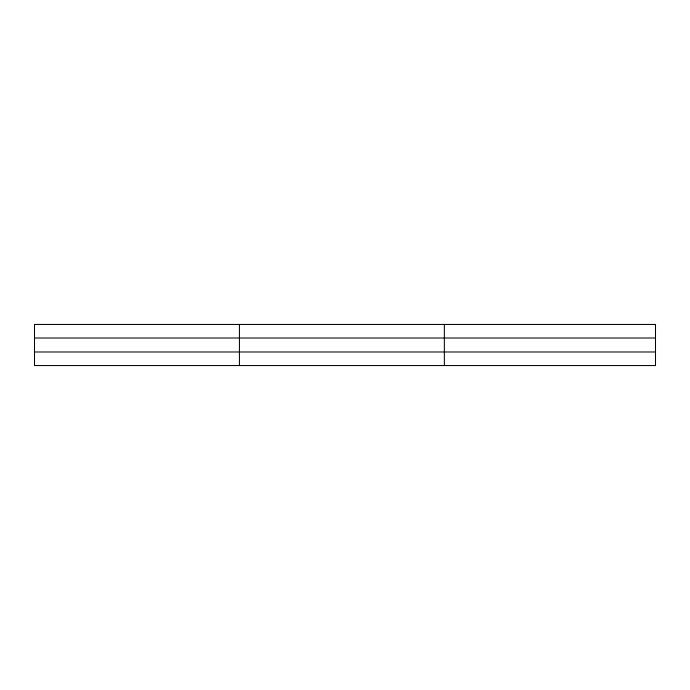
<?xml version="1.0" encoding="UTF-8"?>
<svg xmlns="http://www.w3.org/2000/svg" width="690" height="690" viewBox="0 0 690 690"><rect width="100%" height="100%" fill="white"/><g stroke="black" fill="none" stroke-linecap="round" stroke-linejoin="round"><path stroke-width="1.03" d="M239.43 324.447L239.43 365.553M444.36 324.447L444.36 365.553M655.5 338.014L655.5 324.447L34.5 324.447L34.5 365.553L655.5 365.553L655.5 338.014L34.5 338.014M34.5 351.986L655.5 351.986"/></g></svg>
